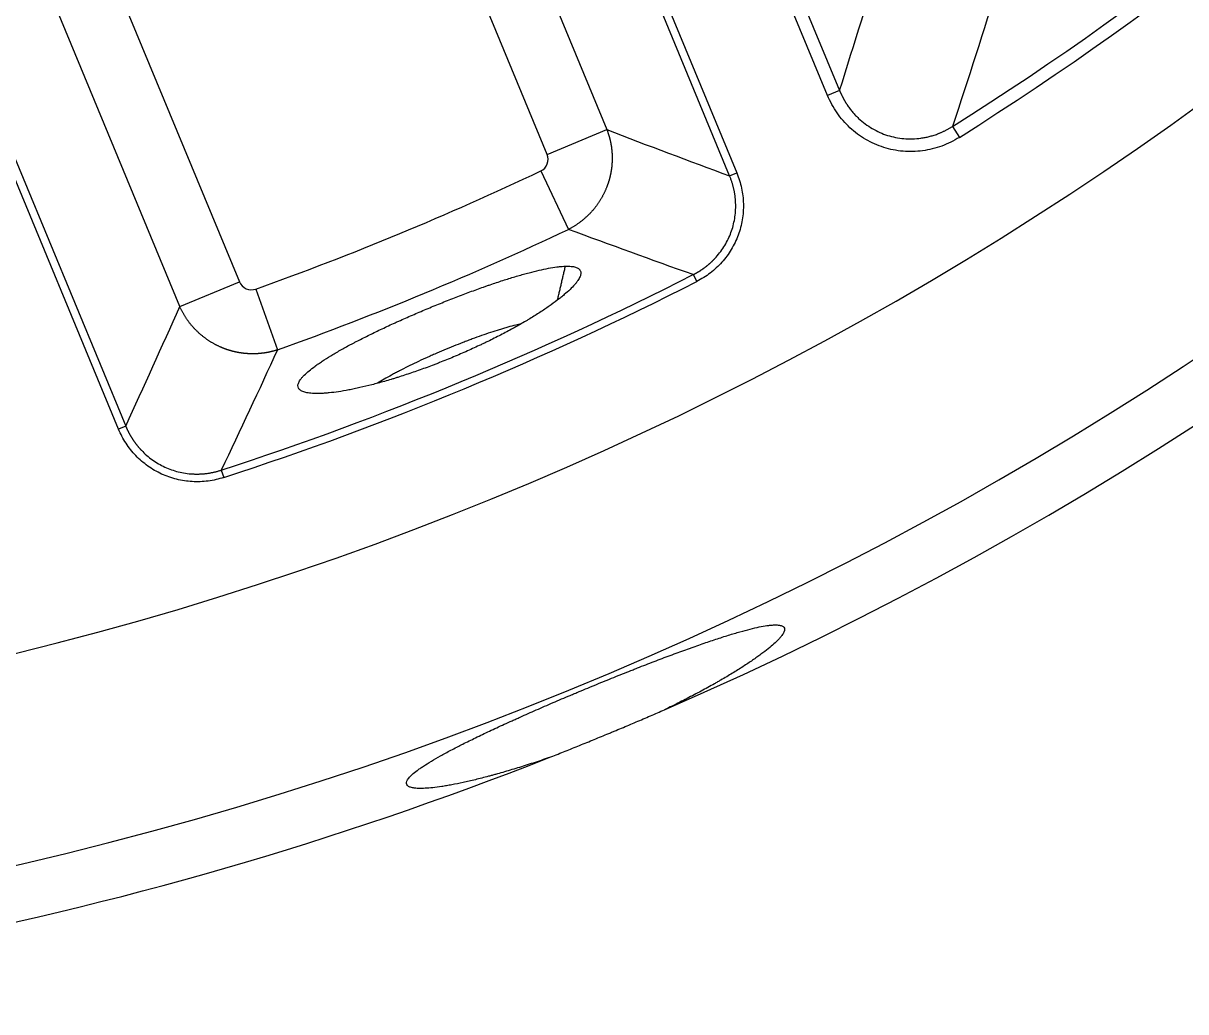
# Model space of a CAD drawing. Header units: millimetres. Extents: x 18 to 755, y 19 to 576.
# Drawn here: x 628.13 to 672.44, y 97.48 to 135.16 of the extents above; entities that cross this region are included whole.
import ezdxf

# ---------------------------------------------------------------- set-up
doc = ezdxf.new("R2010")
doc.units = ezdxf.units.MM
doc.layers.add('1', color=7, linetype='Continuous', true_color=0xffffff)

msp = doc.modelspace()

# ---------------------------------------------------------------- linework, layer by layer
at = {"layer": '1', "color": 7, "lineweight": -3}
for p, q in [((625.602, 190.915), (650.376, 131.107)), ((648.102, 130.165), (623.327, 189.973)), ((611.598, 185.114), (636.372, 125.306)), ((634.098, 124.364), (609.323, 184.172)), ((658.79, 132.409), (645.877, 163.582)), ((646.332, 163.771), (659.245, 132.598)), ((655.056, 129.343), (641.891, 161.122)), ((642.164, 161.235), (655.328, 129.456)), ((618.873, 151.587), (632.037, 119.808)), ((631.764, 119.694), (618.6, 151.474)), ((659.245, 132.598), (658.79, 132.409)), ((663.55, 131.229), (663.813, 130.813)), ((648.102, 130.165), (650.376, 131.107)), ((647.858, 129.531), (648.912, 127.306)), ((655.056, 129.343), (655.328, 129.456)), ((653.667, 125.579), (653.801, 125.316)), ((634.098, 124.364), (636.372, 125.306)), ((636.993, 125.031), (637.821, 122.712)), ((632.037, 119.808), (631.764, 119.694)), ((635.68, 118.129), (635.772, 117.848))]:
    msp.add_line(p, q, dxfattribs=at)
for radius, start, end in [(136.863, 270, 90), (129, 270, 90), (139, 293.48051, 336.51949), (124.427, 302.23044, 327.76956), (124.92, 302.23044, 327.76956), (118.347, 289.65302, 295.34884), (120.809, 289.65302, 295.34884), (124.456, 288.01503, 296.98683), (124.752, 288.01503, 296.98683), (139, 270, 291.51949)]:
    msp.add_arc((597.19, 236.483), radius, start, end, dxfattribs=at)
for points, degree in [([(659.245, 132.598), (659.812, 134.382), (660.37, 136.189), (660.915, 138.021)], 3), ([(665.311, 136.712), (664.734, 134.859), (664.147, 133.033), (663.55, 131.229)], 3), ([(650.376, 131.107), (651.942, 130.504), (653.501, 129.916), (655.056, 129.343)], 3), ([(653.667, 125.579), (652.088, 126.14), (650.503, 126.716), (648.912, 127.306)], 3), ([(648.498, 124.616), (648.797, 125.901)], 1), ([(632.037, 119.808), (632.73, 121.312), (633.418, 122.83), (634.098, 124.364)], 3), ([(637.821, 122.712), (637.113, 121.169), (636.4, 119.642), (635.68, 118.129)], 3)]:
    msp.add_open_spline(points, degree=degree, dxfattribs=at)
for points, knots in [([(659.245, 132.598), (659.249, 132.589), (659.256, 132.571), (659.268, 132.544), (659.279, 132.518), (659.291, 132.491), (659.303, 132.465), (659.315, 132.44), (659.327, 132.414), (659.339, 132.389), (659.352, 132.365), (659.364, 132.34), (659.377, 132.316), (659.39, 132.292), (659.403, 132.268), (659.416, 132.245), (659.429, 132.222), (659.442, 132.199), (659.456, 132.177), (659.469, 132.155), (659.483, 132.133), (659.496, 132.111), (659.51, 132.09), (659.523, 132.069), (659.537, 132.049), (659.577, 131.989), (659.647, 131.893), (659.75, 131.766), (659.857, 131.647), (660.01, 131.496), (660.217, 131.322), (660.489, 131.142), (660.775, 130.995), (661.072, 130.883), (661.379, 130.803), (661.697, 130.758), (662.022, 130.749), (662.292, 130.771), (662.504, 130.807), (662.66, 130.842), (662.818, 130.886), (662.937, 130.927), (663.017, 130.958), (663.06, 130.975), (663.103, 130.993), (663.146, 131.012), (663.19, 131.032), (663.235, 131.053), (663.279, 131.075), (663.324, 131.098), (663.369, 131.122), (663.414, 131.147), (663.46, 131.173), (663.505, 131.201), (663.535, 131.22), (663.55, 131.229)], [0, 0, 0, 0, 0.005659, 0.011286, 0.016878, 0.022437, 0.02796, 0.033448, 0.038899, 0.044313, 0.049689, 0.055026, 0.060325, 0.065584, 0.070802, 0.075979, 0.081115, 0.086208, 0.091258, 0.096265, 0.101228, 0.106146, 0.111019, 0.115846, 0.120626, 0.12536, 0.157659, 0.189335, 0.220311, 0.250518, 0.314126, 0.377185, 0.439354, 0.500319, 0.561196, 0.623295, 0.686301, 0.749876, 0.780092, 0.811087, 0.842791, 0.875128, 0.88387, 0.892769, 0.901823, 0.911026, 0.920377, 0.929871, 0.939504, 0.949273, 0.959173, 0.9692, 0.979349, 0.989618, 1, 1, 1, 1]), ([(663.813, 130.813), (663.599, 130.678), (663.375, 130.568), (662.906, 130.396), (662.659, 130.334), (662.164, 130.267), (661.914, 130.261), (661.413, 130.304), (661.165, 130.353), (660.69, 130.504), (660.457, 130.607), (660.025, 130.86), (659.825, 131.009), (659.457, 131.352), (659.292, 131.543), (659.008, 131.954), (658.887, 132.176), (658.79, 132.409)], [0, 0, 0, 0, 0.125, 0.125, 0.25, 0.25, 0.375, 0.375, 0.5, 0.5, 0.625, 0.625, 0.75, 0.75, 0.875, 0.875, 1, 1, 1, 1]), ([(650.376, 131.107), (650.38, 131.099), (650.386, 131.081), (650.396, 131.056), (650.405, 131.03), (650.414, 131.004), (650.423, 130.978), (650.432, 130.952), (650.44, 130.926), (650.448, 130.899), (650.456, 130.873), (650.464, 130.847), (650.471, 130.82), (650.478, 130.794), (650.485, 130.767), (650.492, 130.74), (650.498, 130.714), (650.504, 130.687), (650.51, 130.66), (650.516, 130.633), (650.521, 130.606), (650.527, 130.579), (650.531, 130.552), (650.536, 130.525), (650.541, 130.498), (650.545, 130.471), (650.549, 130.444), (650.552, 130.417), (650.556, 130.39), (650.559, 130.363), (650.562, 130.336), (650.565, 130.309), (650.567, 130.282), (650.569, 130.254), (650.571, 130.227), (650.573, 130.2), (650.574, 130.173), (650.576, 130.146), (650.577, 130.119), (650.577, 130.092), (650.578, 130.066), (650.578, 130.039), (650.578, 130.012), (650.578, 129.985), (650.578, 129.958), (650.577, 129.932), (650.576, 129.905), (650.575, 129.879), (650.573, 129.852), (650.572, 129.826), (650.57, 129.799), (650.568, 129.773), (650.566, 129.747), (650.563, 129.721), (650.561, 129.695), (650.558, 129.669), (650.555, 129.643), (650.551, 129.618), (650.548, 129.592), (650.544, 129.566), (650.54, 129.541), (650.536, 129.516), (650.531, 129.491), (650.527, 129.465), (650.522, 129.44), (650.517, 129.416), (650.512, 129.391), (650.507, 129.366), (650.501, 129.342), (650.496, 129.317), (650.49, 129.293), (650.484, 129.269), (650.477, 129.245), (650.471, 129.221), (650.464, 129.198), (650.458, 129.174), (650.451, 129.151), (650.444, 129.127), (650.437, 129.104), (650.429, 129.081), (650.422, 129.058), (650.414, 129.036), (650.406, 129.013), (650.398, 128.991), (650.39, 128.968), (650.382, 128.946), (650.371, 128.918), (650.358, 128.884), (650.341, 128.844), (650.324, 128.803), (650.306, 128.762), (650.287, 128.722), (650.268, 128.681), (650.247, 128.641), (650.226, 128.6), (650.205, 128.56), (650.182, 128.519), (650.159, 128.479), (650.135, 128.439), (650.11, 128.399), (650.085, 128.359), (650.059, 128.32), (650.032, 128.28), (650.004, 128.241), (649.976, 128.202), (649.946, 128.163), (649.917, 128.125), (649.886, 128.087), (649.854, 128.049), (649.822, 128.012), (649.789, 127.975), (649.756, 127.939), (649.722, 127.903), (649.687, 127.867), (649.651, 127.832), (649.615, 127.798), (649.578, 127.764), (649.54, 127.73), (649.502, 127.697), (649.463, 127.665), (649.424, 127.633), (649.384, 127.602), (649.344, 127.572), (649.302, 127.542), (649.261, 127.513), (649.219, 127.484), (649.176, 127.457), (649.133, 127.43), (649.09, 127.404), (649.046, 127.378), (649.002, 127.353), (648.957, 127.329), (648.927, 127.314), (648.912, 127.306)], [0, 0, 0, 0, 0.006177, 0.012356, 0.018538, 0.024721, 0.030906, 0.037092, 0.043279, 0.049466, 0.055654, 0.061841, 0.068027, 0.074213, 0.080397, 0.086579, 0.09276, 0.098938, 0.105113, 0.111285, 0.117453, 0.123618, 0.129778, 0.135934, 0.142085, 0.14823, 0.15437, 0.160504, 0.166631, 0.172752, 0.178866, 0.184972, 0.191071, 0.197161, 0.203243, 0.209316, 0.21538, 0.221435, 0.22748, 0.233514, 0.239538, 0.245552, 0.251554, 0.257545, 0.263524, 0.269491, 0.275445, 0.281387, 0.287316, 0.293231, 0.299133, 0.305021, 0.310895, 0.316754, 0.322598, 0.328427, 0.334241, 0.340039, 0.345822, 0.351588, 0.357337, 0.36307, 0.368786, 0.374484, 0.380165, 0.385829, 0.391474, 0.397101, 0.402709, 0.408299, 0.41387, 0.419421, 0.424953, 0.430466, 0.435959, 0.441431, 0.446884, 0.452316, 0.457727, 0.463118, 0.468487, 0.473835, 0.479162, 0.484467, 0.489751, 0.495012, 0.500252, 0.50994, 0.519703, 0.52954, 0.53945, 0.549431, 0.559483, 0.569603, 0.579791, 0.590046, 0.600365, 0.610748, 0.621193, 0.631699, 0.642263, 0.652885, 0.663562, 0.674294, 0.685077, 0.695911, 0.706793, 0.717721, 0.728695, 0.739711, 0.750768, 0.761863, 0.772996, 0.784163, 0.795362, 0.806592, 0.81785, 0.829134, 0.840441, 0.851771, 0.86312, 0.874486, 0.885867, 0.89726, 0.908664, 0.920077, 0.931495, 0.942916, 0.954339, 0.965762, 0.97718, 0.988594, 1, 1, 1, 1]), ([(647.858, 129.531), (647.972, 129.585), (648.062, 129.682), (648.152, 129.915), (648.15, 130.048), (648.102, 130.165)], [0, 0, 0, 0, 0.5, 0.5, 1, 1, 1, 1]), ([(655.328, 129.456), (655.407, 129.267), (655.466, 129.074), (655.55, 128.681), (655.574, 128.478), (655.583, 128.072), (655.569, 127.871), (655.504, 127.474), (655.451, 127.275), (655.311, 126.896), (655.224, 126.714), (655.016, 126.368), (654.894, 126.203), (654.625, 125.902), (654.477, 125.765), (654.156, 125.518), (653.983, 125.408), (653.801, 125.316)], [0, 0, 0, 0, 0.125, 0.125, 0.25, 0.25, 0.375, 0.375, 0.5, 0.5, 0.625, 0.625, 0.75, 0.75, 0.875, 0.875, 1, 1, 1, 1]), ([(653.667, 125.579), (653.674, 125.583), (653.69, 125.591), (653.712, 125.603), (653.735, 125.615), (653.757, 125.627), (653.779, 125.639), (653.802, 125.652), (653.823, 125.664), (653.845, 125.677), (653.867, 125.69), (653.888, 125.703), (653.91, 125.716), (653.931, 125.73), (653.952, 125.743), (653.973, 125.757), (653.993, 125.771), (654.014, 125.785), (654.034, 125.799), (654.054, 125.813), (654.074, 125.827), (654.094, 125.842), (654.113, 125.856), (654.133, 125.871), (654.152, 125.886), (654.171, 125.901), (654.19, 125.916), (654.208, 125.931), (654.227, 125.946), (654.245, 125.961), (654.263, 125.976), (654.281, 125.992), (654.299, 126.007), (654.316, 126.023), (654.333, 126.038), (654.351, 126.054), (654.368, 126.07), (654.384, 126.086), (654.401, 126.102), (654.417, 126.118), (654.433, 126.134), (654.449, 126.15), (654.465, 126.166), (654.48, 126.182), (654.496, 126.198), (654.511, 126.215), (654.526, 126.231), (654.598, 126.311), (654.72, 126.461), (654.875, 126.692), (655.005, 126.934), (655.111, 127.185), (655.194, 127.445), (655.252, 127.714), (655.284, 127.99), (655.289, 128.192), (655.284, 128.317), (655.282, 128.366), (655.279, 128.415), (655.275, 128.465), (655.27, 128.515), (655.264, 128.565), (655.257, 128.616), (655.249, 128.667), (655.24, 128.718), (655.23, 128.77), (655.22, 128.821), (655.208, 128.873), (655.195, 128.925), (655.181, 128.977), (655.166, 129.03), (655.151, 129.082), (655.134, 129.134), (655.116, 129.187), (655.097, 129.239), (655.077, 129.291), (655.063, 129.325), (655.056, 129.343)], [0, 0, 0, 0, 0.00581, 0.011608, 0.017395, 0.02317, 0.028932, 0.034682, 0.040418, 0.046141, 0.051851, 0.057546, 0.063227, 0.068893, 0.074544, 0.080179, 0.085799, 0.091402, 0.096989, 0.102559, 0.108113, 0.113648, 0.119166, 0.124666, 0.130148, 0.13561, 0.141054, 0.146479, 0.151884, 0.157269, 0.162634, 0.167978, 0.173302, 0.178605, 0.183886, 0.189146, 0.194383, 0.199599, 0.204792, 0.209963, 0.215111, 0.220235, 0.225337, 0.230414, 0.235468, 0.240497, 0.245503, 0.250483, 0.313717, 0.376586, 0.438835, 0.500224, 0.561617, 0.623872, 0.686748, 0.749991, 0.760914, 0.771952, 0.783105, 0.794369, 0.805741, 0.817219, 0.828801, 0.840482, 0.852261, 0.864134, 0.876098, 0.88815, 0.900286, 0.912503, 0.924798, 0.937167, 0.949607, 0.962113, 0.974684, 0.987314, 1, 1, 1, 1]), ([(639.215, 121.048), (639.132, 121.052), (639.059, 121.059), (638.927, 121.079), (638.87, 121.092), (638.771, 121.126), (638.73, 121.146), (638.68, 121.182), (638.666, 121.194), (638.647, 121.215), (638.642, 121.222), (638.632, 121.236), (638.609, 121.273), (638.6, 121.314), (638.602, 121.385), (638.612, 121.424), (638.648, 121.507), (638.675, 121.552), (638.72, 121.612), (638.729, 121.624), (638.749, 121.648), (638.759, 121.661), (638.793, 121.698), (638.817, 121.724), (638.895, 121.802), (638.955, 121.857), (639.092, 121.971), (639.168, 122.03), (639.295, 122.122), (639.339, 122.154), (639.409, 122.202), (639.432, 122.218), (639.481, 122.251), (639.604, 122.333), (639.738, 122.417), (639.965, 122.554), (640.085, 122.624), (640.338, 122.768), (640.471, 122.841), (640.646, 122.934), (640.681, 122.953), (640.753, 122.991), (640.861, 123.047), (640.972, 123.104), (641.196, 123.218), (641.35, 123.294), (641.666, 123.448), (641.829, 123.525), (642.078, 123.641), (642.162, 123.68), (642.29, 123.739), (642.333, 123.758), (642.42, 123.797), (642.463, 123.817), (642.679, 123.914), (643.028, 124.067), (643.381, 124.217), (643.737, 124.365), (643.916, 124.439), (644.187, 124.547), (644.277, 124.583), (644.455, 124.654), (644.544, 124.688), (644.81, 124.791), (644.985, 124.857), (645.331, 124.985), (645.503, 125.047), (645.715, 125.122), (645.757, 125.136), (645.841, 125.166), (645.884, 125.18), (646.009, 125.223), (646.091, 125.251), (646.334, 125.332), (646.492, 125.383), (646.798, 125.478), (646.947, 125.523), (647.164, 125.585), (647.235, 125.605), (647.339, 125.633), (647.374, 125.642), (647.443, 125.661), (647.612, 125.705), (647.771, 125.743), (648.011, 125.795), (648.239, 125.841), (648.442, 125.87), (648.583, 125.886), (648.629, 125.891), (648.716, 125.897), (648.757, 125.9), (648.797, 125.901)], [0, 0, 0, 0, 0.03125, 0.03125, 0.0625, 0.0625, 0.09375, 0.09375, 0.109375, 0.109375, 0.117187, 0.117187, 0.125, 0.15625, 0.15625, 0.1875, 0.1875, 0.21875, 0.21875, 0.226562, 0.226562, 0.234375, 0.234375, 0.25, 0.25, 0.28125, 0.28125, 0.3125, 0.3125, 0.328125, 0.328125, 0.335937, 0.335937, 0.34375, 0.375, 0.375, 0.40625, 0.40625, 0.4375, 0.4375, 0.445312, 0.445312, 0.453125, 0.46875, 0.46875, 0.5, 0.5, 0.53125, 0.53125, 0.546875, 0.546875, 0.554687, 0.554687, 0.5625, 0.5625, 0.59375, 0.625, 0.625, 0.65625, 0.65625, 0.671875, 0.671875, 0.6875, 0.6875, 0.71875, 0.71875, 0.75, 0.75, 0.757812, 0.757812, 0.765625, 0.765625, 0.78125, 0.78125, 0.8125, 0.8125, 0.84375, 0.84375, 0.859375, 0.859375, 0.867187, 0.867187, 0.875, 0.90625, 0.90625, 0.9375, 0.96875, 0.96875, 0.984375, 0.984375, 1, 1, 1, 1]), ([(648.797, 125.901), (648.876, 125.903), (648.947, 125.901), (649.074, 125.89), (649.129, 125.88), (649.223, 125.852), (649.262, 125.833), (649.309, 125.8), (649.323, 125.788), (649.341, 125.768), (649.346, 125.761), (649.355, 125.747), (649.377, 125.711), (649.385, 125.668), (649.382, 125.593), (649.372, 125.552), (649.336, 125.463), (649.31, 125.414), (649.267, 125.349), (649.258, 125.336), (649.238, 125.309), (649.208, 125.268), (649.173, 125.226), (649.097, 125.139), (649.039, 125.078), (648.908, 124.951), (648.834, 124.885), (648.712, 124.782), (648.669, 124.747), (648.602, 124.693), (648.579, 124.675), (648.533, 124.638), (648.414, 124.547), (648.285, 124.453), (648.066, 124.3), (647.95, 124.221), (647.705, 124.063), (647.575, 123.982), (647.405, 123.879), (647.371, 123.858), (647.301, 123.817), (647.196, 123.754), (647.088, 123.692), (646.868, 123.568), (646.718, 123.485), (646.408, 123.32), (646.248, 123.237), (646.002, 123.114), (645.919, 123.073), (645.793, 123.011), (645.75, 122.99), (645.665, 122.949), (645.451, 122.848), (645.235, 122.748), (644.886, 122.593), (644.71, 122.517), (644.354, 122.368), (644.175, 122.295), (643.949, 122.207), (643.904, 122.189), (643.813, 122.154), (643.678, 122.103), (643.544, 122.053), (643.277, 121.955), (643.101, 121.893), (642.751, 121.774), (642.578, 121.717), (642.363, 121.65), (642.32, 121.636), (642.235, 121.61), (642.192, 121.597), (642.065, 121.559), (641.982, 121.535), (641.735, 121.464), (641.575, 121.421), (641.263, 121.341), (641.112, 121.305), (640.891, 121.255), (640.818, 121.239), (640.711, 121.217), (640.676, 121.21), (640.606, 121.196), (640.433, 121.162), (640.141, 121.113), (639.907, 121.083), (639.741, 121.067), (639.66, 121.06), (639.584, 121.055), (639.533, 121.052), (639.508, 121.051), (639.387, 121.046), (639.297, 121.045), (639.215, 121.048)], [0, 0, 0, 0, 0.03125, 0.03125, 0.0625, 0.0625, 0.09375, 0.09375, 0.109375, 0.109375, 0.117188, 0.117188, 0.125, 0.15625, 0.15625, 0.1875, 0.1875, 0.21875, 0.21875, 0.226563, 0.226563, 0.234375, 0.25, 0.25, 0.28125, 0.28125, 0.3125, 0.3125, 0.328125, 0.328125, 0.335938, 0.335938, 0.34375, 0.375, 0.375, 0.40625, 0.40625, 0.4375, 0.4375, 0.445313, 0.445313, 0.453125, 0.46875, 0.46875, 0.5, 0.5, 0.53125, 0.53125, 0.546875, 0.546875, 0.554688, 0.554688, 0.5625, 0.59375, 0.59375, 0.625, 0.625, 0.65625, 0.65625, 0.664063, 0.664063, 0.671875, 0.6875, 0.6875, 0.71875, 0.71875, 0.75, 0.75, 0.757813, 0.757813, 0.765625, 0.765625, 0.78125, 0.78125, 0.8125, 0.8125, 0.84375, 0.84375, 0.859375, 0.859375, 0.867188, 0.867188, 0.875, 0.90625, 0.9375, 0.9375, 0.953125, 0.960938, 0.960938, 0.96875, 0.96875, 1, 1, 1, 1]), ([(636.372, 125.306), (636.421, 125.19), (636.513, 125.094), (636.741, 124.993), (636.874, 124.988), (636.993, 125.031)], [0, 0, 0, 0, 0.5, 0.5, 1, 1, 1, 1]), ([(637.821, 122.712), (637.812, 122.709), (637.795, 122.704), (637.769, 122.695), (637.743, 122.687), (637.716, 122.68), (637.69, 122.672), (637.663, 122.665), (637.637, 122.658), (637.61, 122.651), (637.583, 122.644), (637.557, 122.638), (637.53, 122.632), (637.503, 122.626), (637.476, 122.621), (637.449, 122.615), (637.422, 122.61), (637.395, 122.605), (637.368, 122.601), (637.341, 122.597), (637.314, 122.592), (637.286, 122.589), (637.259, 122.585), (637.232, 122.582), (637.205, 122.579), (637.177, 122.576), (637.15, 122.573), (637.123, 122.571), (637.096, 122.569), (637.069, 122.567), (637.041, 122.565), (637.014, 122.564), (636.987, 122.563), (636.96, 122.562), (636.933, 122.561), (636.906, 122.561), (636.879, 122.561), (636.851, 122.561), (636.825, 122.561), (636.798, 122.562), (636.771, 122.563), (636.744, 122.564), (636.717, 122.565), (636.69, 122.567), (636.664, 122.569), (636.637, 122.571), (636.611, 122.573), (636.584, 122.575), (636.558, 122.578), (636.532, 122.581), (636.505, 122.584), (636.479, 122.587), (636.453, 122.591), (636.427, 122.595), (636.401, 122.599), (636.376, 122.603), (636.35, 122.607), (636.325, 122.612), (636.299, 122.617), (636.274, 122.622), (636.249, 122.627), (636.224, 122.632), (636.199, 122.638), (636.174, 122.644), (636.149, 122.65), (636.125, 122.656), (636.1, 122.662), (636.076, 122.669), (636.052, 122.675), (636.028, 122.682), (636.004, 122.689), (635.98, 122.697), (635.956, 122.704), (635.933, 122.712), (635.909, 122.719), (635.886, 122.727), (635.863, 122.735), (635.84, 122.743), (635.818, 122.752), (635.795, 122.76), (635.772, 122.769), (635.75, 122.778), (635.728, 122.787), (635.706, 122.796), (635.684, 122.805), (635.663, 122.814), (635.635, 122.826), (635.602, 122.841), (635.562, 122.86), (635.522, 122.879), (635.483, 122.899), (635.443, 122.92), (635.404, 122.942), (635.364, 122.964), (635.325, 122.987), (635.285, 123.01), (635.246, 123.035), (635.207, 123.06), (635.168, 123.086), (635.129, 123.113), (635.091, 123.14), (635.053, 123.168), (635.015, 123.197), (634.977, 123.227), (634.939, 123.257), (634.902, 123.288), (634.865, 123.32), (634.829, 123.352), (634.793, 123.386), (634.757, 123.42), (634.722, 123.454), (634.687, 123.49), (634.653, 123.525), (634.619, 123.562), (634.586, 123.599), (634.553, 123.637), (634.521, 123.676), (634.49, 123.715), (634.459, 123.755), (634.428, 123.795), (634.399, 123.836), (634.37, 123.878), (634.341, 123.92), (634.314, 123.962), (634.287, 124.005), (634.26, 124.048), (634.235, 124.092), (634.21, 124.137), (634.186, 124.181), (634.163, 124.226), (634.14, 124.272), (634.119, 124.318), (634.105, 124.349), (634.098, 124.364)], [0, 0, 0, 0, 0.006177, 0.012357, 0.018539, 0.024722, 0.030908, 0.037094, 0.043281, 0.049469, 0.055656, 0.061844, 0.068031, 0.074216, 0.080401, 0.086583, 0.092764, 0.098942, 0.105117, 0.11129, 0.117458, 0.123623, 0.129783, 0.135939, 0.14209, 0.148236, 0.154376, 0.16051, 0.166637, 0.172758, 0.178872, 0.184979, 0.191077, 0.197168, 0.20325, 0.209323, 0.215387, 0.221442, 0.227486, 0.233521, 0.239545, 0.245559, 0.251561, 0.257552, 0.263531, 0.269498, 0.275452, 0.281394, 0.287323, 0.293238, 0.29914, 0.305028, 0.310901, 0.31676, 0.322604, 0.328434, 0.334247, 0.340045, 0.345828, 0.351593, 0.357343, 0.363076, 0.368791, 0.37449, 0.38017, 0.385833, 0.391478, 0.397105, 0.402714, 0.408303, 0.413874, 0.419425, 0.424957, 0.430469, 0.435962, 0.441434, 0.446887, 0.452318, 0.457729, 0.46312, 0.468489, 0.473837, 0.479163, 0.484468, 0.489751, 0.495013, 0.500252, 0.509941, 0.519704, 0.529542, 0.539452, 0.549434, 0.559485, 0.569606, 0.579795, 0.59005, 0.60037, 0.610753, 0.621198, 0.631704, 0.642269, 0.652891, 0.663569, 0.6743, 0.685083, 0.695917, 0.706799, 0.717728, 0.728702, 0.739718, 0.750775, 0.76187, 0.773003, 0.784169, 0.795369, 0.806598, 0.817856, 0.82914, 0.840447, 0.851777, 0.863125, 0.874491, 0.885872, 0.897265, 0.908669, 0.92008, 0.931498, 0.942919, 0.954342, 0.965763, 0.977182, 0.988595, 1, 1, 1, 1]), ([(647.104, 123.708), (647.039, 123.693), (646.973, 123.676), (646.806, 123.633), (646.704, 123.605), (646.547, 123.561), (646.467, 123.537), (646.386, 123.513), (646.331, 123.496), (646.304, 123.488), (646.166, 123.445), (646.054, 123.409), (645.827, 123.334), (645.598, 123.256), (645.364, 123.172), (645.187, 123.107), (645.127, 123.084), (645.037, 123.051), (645.007, 123.039), (644.947, 123.016), (644.917, 123.005), (644.766, 122.946), (644.646, 122.899), (644.406, 122.802), (644.287, 122.753), (644.049, 122.653), (643.931, 122.602), (643.754, 122.525), (643.695, 122.499), (643.577, 122.446), (643.519, 122.42), (643.344, 122.34), (643.23, 122.287), (643.007, 122.181), (642.897, 122.128), (642.682, 122.021), (642.577, 121.967), (642.422, 121.887), (642.371, 121.86), (642.295, 121.819), (642.27, 121.806), (642.22, 121.779), (642.097, 121.712), (641.98, 121.646), (641.802, 121.543), (641.718, 121.493), (641.637, 121.443)], [0, 0, 0, 0, 0.040952, 0.040952, 0.101, 0.101, 0.131024, 0.146035, 0.146035, 0.161047, 0.161047, 0.221095, 0.221095, 0.281142, 0.34119, 0.34119, 0.371213, 0.371213, 0.386225, 0.386225, 0.401237, 0.401237, 0.461284, 0.461284, 0.521332, 0.521332, 0.581379, 0.581379, 0.611403, 0.611403, 0.641427, 0.641427, 0.701474, 0.701474, 0.761522, 0.761522, 0.821569, 0.821569, 0.851593, 0.851593, 0.866605, 0.866605, 0.881617, 0.941664, 0.941664, 1, 1, 1, 1]), ([(635.772, 117.848), (635.578, 117.785), (635.381, 117.74), (634.982, 117.687), (634.778, 117.679), (634.372, 117.702), (634.173, 117.732), (633.782, 117.828), (633.588, 117.896), (633.221, 118.065), (633.047, 118.166), (632.718, 118.401), (632.563, 118.535), (632.284, 118.827), (632.159, 118.985), (631.938, 119.325), (631.842, 119.506), (631.764, 119.694)], [0, 0, 0, 0, 0.125, 0.125, 0.25, 0.25, 0.375, 0.375, 0.5, 0.5, 0.625, 0.625, 0.75, 0.75, 0.875, 0.875, 1, 1, 1, 1]), ([(632.037, 119.808), (632.04, 119.8), (632.047, 119.784), (632.057, 119.76), (632.067, 119.737), (632.078, 119.714), (632.088, 119.69), (632.099, 119.667), (632.11, 119.645), (632.121, 119.622), (632.132, 119.599), (632.143, 119.577), (632.155, 119.555), (632.167, 119.532), (632.179, 119.51), (632.191, 119.489), (632.203, 119.467), (632.215, 119.446), (632.227, 119.424), (632.24, 119.403), (632.253, 119.382), (632.266, 119.361), (632.279, 119.341), (632.292, 119.32), (632.305, 119.3), (632.318, 119.28), (632.332, 119.26), (632.345, 119.24), (632.359, 119.22), (632.373, 119.201), (632.386, 119.182), (632.4, 119.163), (632.414, 119.144), (632.429, 119.125), (632.443, 119.107), (632.457, 119.089), (632.472, 119.07), (632.486, 119.053), (632.501, 119.035), (632.515, 119.017), (632.53, 119), (632.545, 118.983), (632.56, 118.966), (632.575, 118.949), (632.59, 118.933), (632.605, 118.916), (632.62, 118.9), (632.694, 118.822), (632.833, 118.688), (633.052, 118.516), (633.283, 118.367), (633.525, 118.242), (633.778, 118.139), (634.041, 118.06), (634.314, 118.006), (634.515, 117.986), (634.64, 117.981), (634.689, 117.979), (634.738, 117.979), (634.788, 117.979), (634.838, 117.98), (634.889, 117.982), (634.94, 117.985), (634.992, 117.989), (635.043, 117.993), (635.095, 117.999), (635.148, 118.006), (635.201, 118.013), (635.253, 118.022), (635.307, 118.032), (635.36, 118.042), (635.413, 118.054), (635.467, 118.067), (635.52, 118.081), (635.574, 118.096), (635.627, 118.111), (635.663, 118.123), (635.68, 118.129)], [0, 0, 0, 0, 0.005809, 0.011607, 0.017393, 0.023167, 0.028928, 0.034677, 0.040413, 0.046136, 0.051845, 0.05754, 0.06322, 0.068886, 0.074536, 0.080171, 0.085791, 0.091394, 0.096981, 0.102551, 0.108104, 0.11364, 0.119158, 0.124658, 0.130139, 0.135602, 0.141046, 0.146471, 0.151876, 0.157261, 0.162626, 0.167971, 0.173295, 0.178598, 0.183879, 0.189139, 0.194378, 0.199594, 0.204787, 0.209959, 0.215107, 0.220232, 0.225334, 0.230412, 0.235466, 0.240496, 0.245502, 0.250483, 0.313708, 0.376574, 0.438826, 0.500224, 0.561607, 0.623859, 0.686739, 0.749991, 0.760912, 0.77195, 0.783101, 0.794364, 0.805735, 0.817213, 0.828793, 0.840475, 0.852253, 0.864126, 0.876089, 0.888141, 0.900278, 0.912495, 0.924791, 0.93716, 0.949601, 0.962109, 0.974681, 0.987312, 1, 1, 1, 1]), ([(642.753, 106.273), (642.768, 106.309), (642.792, 106.347), (642.86, 106.431), (642.947, 106.521), (643.071, 106.622), (643.179, 106.703), (643.217, 106.731), (643.278, 106.774), (643.299, 106.788), (643.343, 106.817), (643.365, 106.832), (643.479, 106.907), (643.678, 107.032), (644.027, 107.234), (644.292, 107.379), (644.504, 107.491), (644.577, 107.529), (644.69, 107.587), (644.728, 107.606), (644.805, 107.646), (644.844, 107.665), (645.041, 107.765), (645.369, 107.927), (645.721, 108.095), (646.085, 108.267), (646.273, 108.354), (646.564, 108.487), (646.663, 108.532), (646.813, 108.6), (646.864, 108.623), (646.965, 108.669), (647.016, 108.691), (647.271, 108.805), (647.685, 108.988), (648.11, 109.173), (648.541, 109.358), (648.759, 109.451), (649.036, 109.567), (649.092, 109.591), (649.203, 109.638), (649.37, 109.707), (649.536, 109.777), (649.868, 109.914), (650.31, 110.096), (650.749, 110.273), (651.077, 110.404), (651.186, 110.447), (651.349, 110.512), (651.404, 110.533), (651.513, 110.576), (651.567, 110.597), (651.836, 110.703), (652.048, 110.784), (652.463, 110.943), (652.87, 111.097), (653.261, 111.24), (653.501, 111.326), (653.548, 111.343), (653.643, 111.377), (653.69, 111.394), (653.83, 111.443), (653.922, 111.475), (654.191, 111.569), (654.537, 111.686), (654.856, 111.788), (655.086, 111.859), (655.199, 111.893), (655.307, 111.925), (655.379, 111.946), (655.414, 111.956), (655.589, 112.005), (655.72, 112.04), (655.965, 112.101), (656.193, 112.154), (656.389, 112.188), (656.523, 112.208), (656.566, 112.213), (656.627, 112.219), (656.647, 112.221), (656.685, 112.224), (656.704, 112.225), (656.794, 112.23), (656.92, 112.228), (657.01, 112.208), (657.045, 112.193)], [0, 0, 0, 0, 0.03125, 0.03125, 0.0625, 0.09375, 0.09375, 0.109375, 0.109375, 0.117188, 0.117188, 0.125, 0.125, 0.15625, 0.1875, 0.21875, 0.21875, 0.234375, 0.234375, 0.242188, 0.242188, 0.25, 0.25, 0.28125, 0.3125, 0.3125, 0.34375, 0.34375, 0.359375, 0.359375, 0.367188, 0.367188, 0.375, 0.375, 0.40625, 0.4375, 0.4375, 0.46875, 0.46875, 0.476563, 0.476563, 0.484375, 0.5, 0.5, 0.53125, 0.5625, 0.5625, 0.578125, 0.578125, 0.585938, 0.585938, 0.59375, 0.59375, 0.625, 0.625, 0.65625, 0.6875, 0.6875, 0.695312, 0.695312, 0.703125, 0.703125, 0.71875, 0.71875, 0.75, 0.78125, 0.78125, 0.796875, 0.804687, 0.804687, 0.8125, 0.8125, 0.84375, 0.84375, 0.875, 0.90625, 0.90625, 0.921875, 0.921875, 0.929687, 0.929687, 0.9375, 0.9375, 0.96875, 1, 1, 1, 1]), ([(657.045, 112.193), (657.08, 112.179), (657.106, 112.16), (657.14, 112.115), (657.157, 112.062), (657.141, 111.993), (657.107, 111.916), (657.082, 111.874), (657.04, 111.816), (657.031, 111.804), (657.012, 111.78), (656.981, 111.743), (656.947, 111.704), (656.871, 111.624), (656.754, 111.51), (656.605, 111.383), (656.44, 111.25), (656.349, 111.181), (656.225, 111.089), (656.199, 111.071), (656.148, 111.033), (656.121, 111.015), (656.041, 110.958), (655.986, 110.919), (655.815, 110.802), (655.573, 110.642), (655.303, 110.473), (655.019, 110.3), (654.87, 110.212), (654.675, 110.099), (654.635, 110.076), (654.555, 110.03), (654.514, 110.007), (654.392, 109.938), (654.309, 109.891), (654.057, 109.752), (653.71, 109.565), (653.343, 109.376), (652.966, 109.185), (652.772, 109.09), (652.573, 108.993)], [0, 0, 0, 0, 0.0625, 0.0625, 0.125, 0.1875, 0.1875, 0.25, 0.25, 0.265625, 0.265625, 0.28125, 0.3125, 0.3125, 0.375, 0.4375, 0.4375, 0.5, 0.5, 0.515625, 0.515625, 0.53125, 0.53125, 0.5625, 0.5625, 0.625, 0.6875, 0.6875, 0.75, 0.75, 0.765625, 0.765625, 0.78125, 0.78125, 0.8125, 0.8125, 0.875, 0.9375, 0.9375, 1, 1, 1, 1]), ([(648.178, 107.173), (648.359, 107.244), (648.721, 107.388), (649.27, 107.608), (649.822, 107.833), (650.193, 107.985), (650.425, 108.082), (650.472, 108.101), (650.565, 108.14), (650.612, 108.159), (650.752, 108.217), (650.845, 108.256), (651.123, 108.373), (651.491, 108.528), (652.036, 108.761), (652.395, 108.916), (652.573, 108.993)], [0, 0, 0, 0, 0.125, 0.25, 0.375, 0.5, 0.5, 0.53125, 0.53125, 0.5625, 0.5625, 0.625, 0.625, 0.75, 0.875, 1, 1, 1, 1]), ([(648.178, 107.173), (647.969, 107.1), (647.764, 107.031), (647.363, 106.899), (646.97, 106.773), (646.594, 106.661), (646.318, 106.581), (646.181, 106.542), (646.047, 106.505), (645.958, 106.481), (645.913, 106.469), (645.694, 106.411), (645.526, 106.368), (645.202, 106.289), (644.891, 106.217), (644.606, 106.159), (644.402, 106.121), (644.335, 106.109), (644.238, 106.093), (644.206, 106.087), (644.143, 106.077), (644.112, 106.072), (643.96, 106.049), (643.847, 106.035), (643.636, 106.012), (643.441, 105.996), (643.277, 105.994), (643.167, 105.997), (643.132, 105.999), (643.083, 106.003), (643.067, 106.005), (643.037, 106.008), (643.022, 106.01), (642.952, 106.022), (642.904, 106.034), (642.826, 106.064), (642.766, 106.102), (642.741, 106.151), (642.733, 106.207), (642.739, 106.238), (642.753, 106.273)], [0, 0, 0, 0, 0.0625, 0.0625, 0.125, 0.1875, 0.1875, 0.21875, 0.234375, 0.234375, 0.25, 0.25, 0.3125, 0.3125, 0.375, 0.4375, 0.4375, 0.46875, 0.46875, 0.484375, 0.484375, 0.5, 0.5, 0.5625, 0.5625, 0.625, 0.6875, 0.6875, 0.71875, 0.71875, 0.734375, 0.734375, 0.75, 0.75, 0.8125, 0.8125, 0.875, 0.9375, 0.9375, 1, 1, 1, 1])]:
    msp.add_open_spline(points, degree=3, knots=knots, dxfattribs=at)

doc.saveas('drawing.dxf')
